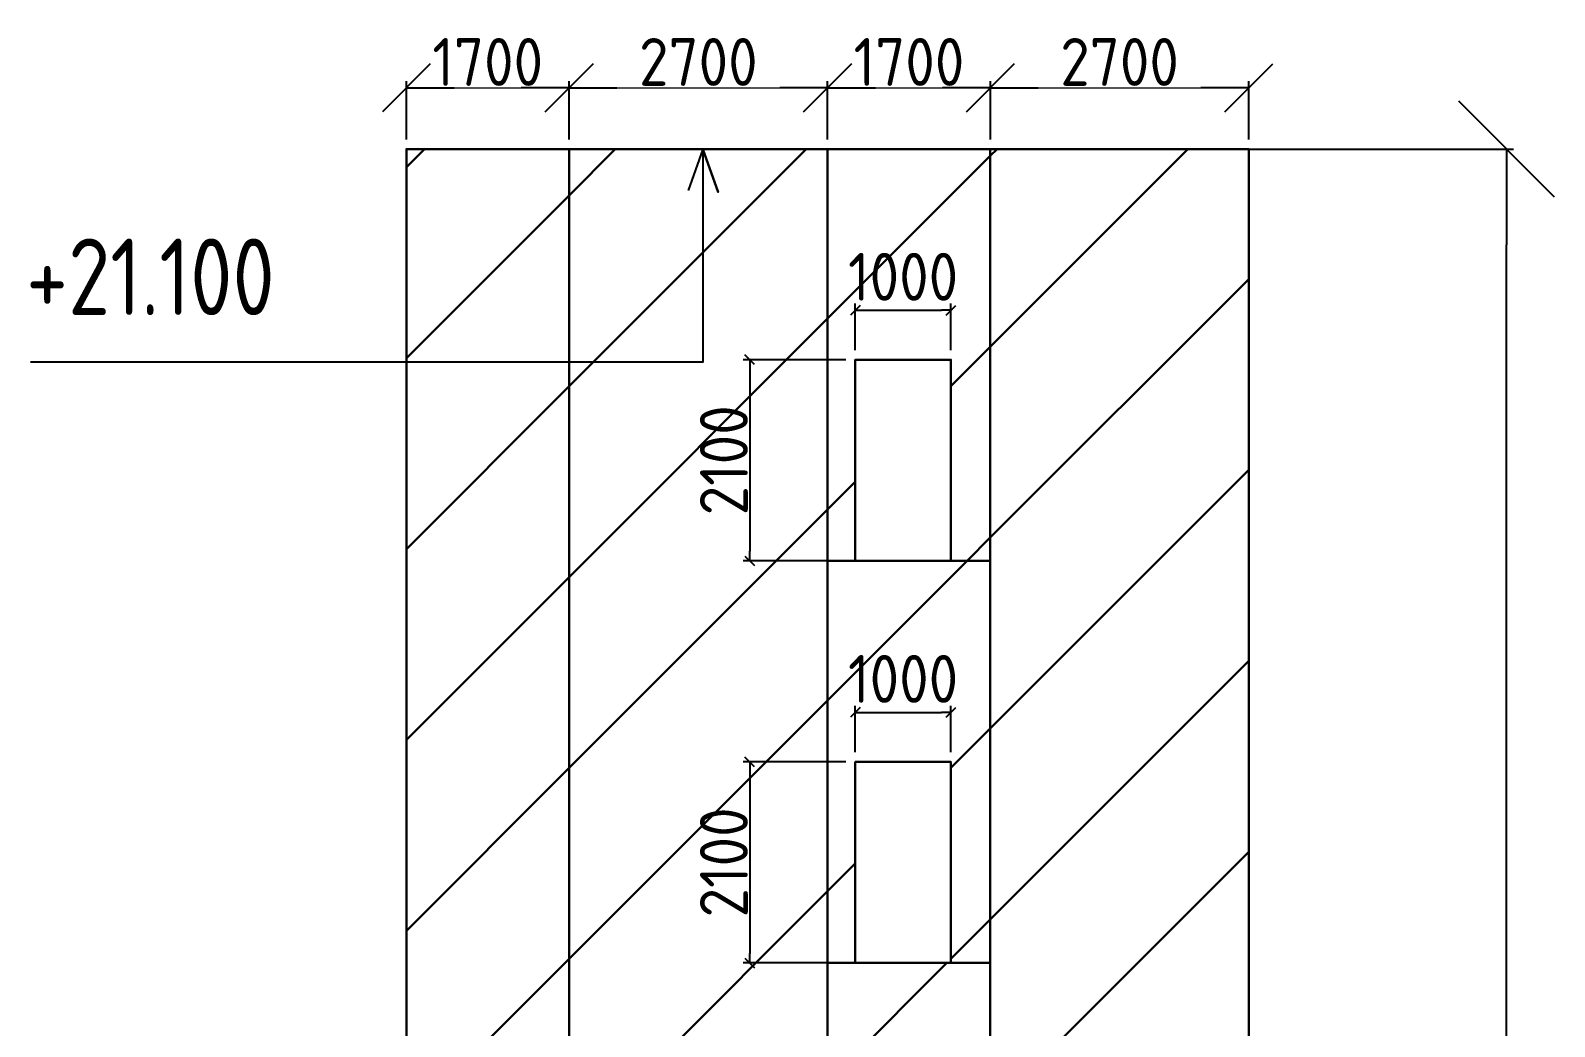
# Model space of a CAD drawing. Header units: millimetres. Extents: x -56773 to 221258, y -262288 to 26541.
# Drawn here: x 205339 to 221258, y -6541 to 3863 of the extents above; entities that cross this region are included whole.
import ezdxf

# ---------------------------------------------------------------- set-up
doc = ezdxf.new("R2010")
doc.units = ezdxf.units.MM
doc.layers.add('5.4) Шлифовка лиф шахт НЗ', color=6, linetype='Continuous', lineweight=60)
doc.styles.get("Standard").update_dxf_attribs({"font": 'ГОСТ тип А.ttf'})
doc.styles.add('СПДС', font='isocpeur.ttf', dxfattribs={"width": 0.9})
doc.dimstyles.new('Размера А3', dxfattribs={"dimtxt": 200, "dimasz": 100, "dimexe": 70, "dimexo": 100, "dimgap": 20, "dimtad": 1, "dimdec": 0, "dimrnd": 10, "dimzin": 0, "dimdsep": 46, "dimtxsty": 'СПДС', "dimblk": 'ARROWHEAD_6', "dimcen": 1, "dimclrd": 256, "dimclre": 256, "dimclrt": 256, "dimazin": 0, "dimtfac": 1, "dimtdec": 0, "dimtmove": 2, "dimatfit": 3, "dimfxl": 1, "dimtolj": 1, "dimtzin": 0, "dimarcsym": 0})
pattern_1 = [(45, (35380.2, 0), (-996.808, 996.808), [])]

# ---------------------------------------------------------------- blocks, each defined once
blk = doc.blocks.new('ARROWHEAD_6')
at = {"color": 0, "linetype": 'Continuous'}
for p, q in [((-0.5, -0.5), (0.5, 0.5)), ((0, 0), (-1, 0))]:
    blk.add_line(p, q, dxfattribs=at)
blk = doc.blocks.new('*D7072')
at = {"lineweight": -2, "transparency": 16777216}
for p, q in [((213765, 2623), (220828, 2623)), ((220758, -18677), (220758, 1623)), ((213765, -19677), (220828, -19677))]:
    blk.add_line(p, q, dxfattribs=at)
at = {"layer": 'Defpoints', "color": 0, "lineweight": 25, "transparency": 16777216}
for p in [(213665, 2623), (220758, 2623), (213665, -19677)]:
    blk.add_point(p, dxfattribs=at)
at = {"lineweight": -2, "transparency": 16777216, "xscale": 1000, "yscale": 1000, "zscale": 1000}
for p, rotation in [((220758, 2623), 90), ((220758, -19677), 270)]:
    blk.add_blockref('ARROWHEAD_6', p, dxfattribs=dict(at, rotation=rotation))
at = {"lineweight": 25, "transparency": 16777216, "insert": (220238, -8527), "char_height": 1000, "attachment_point": 5, "rotation": 90, "style": 'СПДС'}
blk.add_mtext('\\A1;22300', dxfattribs=at)
blk = doc.blocks.new('*D7083')
at = {"lineweight": -2, "transparency": 16777216}
for p, q in [((209265, 2723), (209265, 3334)), ((210965, 2723), (210965, 3334))]:
    blk.add_line(p, q, dxfattribs=at)
at = {"lineweight": 5, "transparency": 16777216}
blk.add_line((209765, 3264), (210465, 3264), dxfattribs=at)
at = {"layer": 'Defpoints', "color": 0, "lineweight": 25, "transparency": 16777216}
for p in [(210965, 3264), (209265, 2623), (210965, 2623)]:
    blk.add_point(p, dxfattribs=at)
at = {"lineweight": 5, "transparency": 16777216, "xscale": 500, "yscale": 500, "zscale": 500, "rotation": 180}
blk.add_blockref('ARROWHEAD_6', (209265, 3264), dxfattribs=at)
at = {"lineweight": 5, "transparency": 16777216, "xscale": 500, "yscale": 500, "zscale": 500}
blk.add_blockref('ARROWHEAD_6', (210965, 3264), dxfattribs=at)
at = {"lineweight": 25, "transparency": 16777216, "insert": (210115, 3534), "char_height": 500, "attachment_point": 5, "style": 'СПДС'}
blk.add_mtext('\\A1;1700', dxfattribs=at)
blk = doc.blocks.new('*D7084')
at = {"lineweight": -2, "transparency": 16777216}
for p, q in [((210965, 2723), (210965, 3334)), ((213665, 2723), (213665, 3334))]:
    blk.add_line(p, q, dxfattribs=at)
at = {"lineweight": 5, "transparency": 16777216}
blk.add_line((211465, 3264), (213165, 3264), dxfattribs=at)
at = {"layer": 'Defpoints', "color": 0, "lineweight": 25, "transparency": 16777216}
for p in [(213665, 3264), (210965, 2623), (213665, 2623)]:
    blk.add_point(p, dxfattribs=at)
at = {"lineweight": 5, "transparency": 16777216, "xscale": 500, "yscale": 500, "zscale": 500, "rotation": 180}
blk.add_blockref('ARROWHEAD_6', (210965, 3264), dxfattribs=at)
at = {"lineweight": 5, "transparency": 16777216, "xscale": 500, "yscale": 500, "zscale": 500}
blk.add_blockref('ARROWHEAD_6', (213665, 3264), dxfattribs=at)
at = {"lineweight": 25, "transparency": 16777216, "insert": (212315, 3534), "char_height": 500, "attachment_point": 5, "style": 'СПДС'}
blk.add_mtext('\\A1;2700', dxfattribs=at)
blk = doc.blocks.new('*D7085')
at = {"lineweight": -2, "transparency": 16777216}
for p, q in [((213665, 2723), (213665, 3334)), ((215365, 2723), (215365, 3334))]:
    blk.add_line(p, q, dxfattribs=at)
at = {"lineweight": 5, "transparency": 16777216}
blk.add_line((214165, 3264), (214865, 3264), dxfattribs=at)
at = {"layer": 'Defpoints', "color": 0, "lineweight": 25, "transparency": 16777216}
for p in [(215365, 3264), (213665, 2623), (215365, 2623)]:
    blk.add_point(p, dxfattribs=at)
at = {"lineweight": 5, "transparency": 16777216, "xscale": 500, "yscale": 500, "zscale": 500, "rotation": 180}
blk.add_blockref('ARROWHEAD_6', (213665, 3264), dxfattribs=at)
at = {"lineweight": 5, "transparency": 16777216, "xscale": 500, "yscale": 500, "zscale": 500}
blk.add_blockref('ARROWHEAD_6', (215365, 3264), dxfattribs=at)
at = {"lineweight": 25, "transparency": 16777216, "insert": (214515, 3534), "char_height": 500, "attachment_point": 5, "style": 'СПДС'}
blk.add_mtext('\\A1;1700', dxfattribs=at)
blk = doc.blocks.new('*D7086')
at = {"lineweight": -2, "transparency": 16777216}
for p, q in [((215365, 2723), (215365, 3334)), ((218065, 2723), (218065, 3334))]:
    blk.add_line(p, q, dxfattribs=at)
at = {"lineweight": 5, "transparency": 16777216}
blk.add_line((215865, 3264), (217565, 3264), dxfattribs=at)
at = {"layer": 'Defpoints', "color": 0, "lineweight": 25, "transparency": 16777216}
for p in [(218065, 3264), (215365, 2623), (218065, 2623)]:
    blk.add_point(p, dxfattribs=at)
at = {"lineweight": 5, "transparency": 16777216, "xscale": 500, "yscale": 500, "zscale": 500, "rotation": 180}
blk.add_blockref('ARROWHEAD_6', (215365, 3264), dxfattribs=at)
at = {"lineweight": 5, "transparency": 16777216, "xscale": 500, "yscale": 500, "zscale": 500}
blk.add_blockref('ARROWHEAD_6', (218065, 3264), dxfattribs=at)
at = {"lineweight": 25, "transparency": 16777216, "insert": (216715, 3534), "char_height": 500, "attachment_point": 5, "style": 'СПДС'}
blk.add_mtext('\\A1;2700', dxfattribs=at)
blk = doc.blocks.new('*D7102')
at = {"lineweight": -2, "transparency": 16777216}
for p, q in [((213854, 423), (212782, 423)), ((212852, 323), (212852, -1577)), ((213854, -1677), (212782, -1677))]:
    blk.add_line(p, q, dxfattribs=at)
at = {"layer": 'Defpoints', "color": 0, "lineweight": 25, "transparency": 16777216}
for p in [(213954, 423), (212852, -1677), (213954, -1677)]:
    blk.add_point(p, dxfattribs=at)
at = {"lineweight": -2, "transparency": 16777216, "xscale": 100, "yscale": 100, "zscale": 100}
for p, rotation in [((212852, 423), 90), ((212852, -1677), 270)]:
    blk.add_blockref('ARROWHEAD_6', p, dxfattribs=dict(at, rotation=rotation))
at = {"lineweight": 25, "transparency": 16777216, "insert": (212582, -627), "char_height": 500, "attachment_point": 5, "rotation": 90, "style": 'СПДС'}
blk.add_mtext('\\A1;2100', dxfattribs=at)
blk = doc.blocks.new('*D7103')
at = {"lineweight": -2, "transparency": 16777216}
for p, q in [((213954, 523), (213954, 1010)), ((214954, 523), (214954, 1010)), ((214054, 940), (214854, 940))]:
    blk.add_line(p, q, dxfattribs=at)
at = {"layer": 'Defpoints', "color": 0, "lineweight": 25, "transparency": 16777216}
for p in [(214954, 940), (213954, 423), (214954, 423)]:
    blk.add_point(p, dxfattribs=at)
at = {"lineweight": -2, "transparency": 16777216, "xscale": 100, "yscale": 100, "zscale": 100, "rotation": 180}
blk.add_blockref('ARROWHEAD_6', (213954, 940), dxfattribs=at)
at = {"lineweight": -2, "transparency": 16777216, "xscale": 100, "yscale": 100, "zscale": 100}
blk.add_blockref('ARROWHEAD_6', (214954, 940), dxfattribs=at)
at = {"lineweight": 25, "transparency": 16777216, "insert": (214454, 1290), "char_height": 500, "attachment_point": 5, "style": 'СПДС'}
blk.add_mtext('\\A1;1000', dxfattribs=at)
blk = doc.blocks.new('*D7087')
at = {"lineweight": -2, "transparency": 16777216}
for p, q in [((213854, -3777), (212782, -3777)), ((212852, -3877), (212852, -5777)), ((213854, -5877), (212782, -5877))]:
    blk.add_line(p, q, dxfattribs=at)
at = {"layer": 'Defpoints', "color": 0, "lineweight": 25, "transparency": 16777216}
for p in [(213954, -3777), (212852, -5877), (213954, -5877)]:
    blk.add_point(p, dxfattribs=at)
at = {"lineweight": -2, "transparency": 16777216, "xscale": 100, "yscale": 100, "zscale": 100}
for p, rotation in [((212852, -3777), 90), ((212852, -5877), 270)]:
    blk.add_blockref('ARROWHEAD_6', p, dxfattribs=dict(at, rotation=rotation))
at = {"lineweight": 25, "transparency": 16777216, "insert": (212582, -4827), "char_height": 500, "attachment_point": 5, "rotation": 90, "style": 'СПДС'}
blk.add_mtext('\\A1;2100', dxfattribs=at)
blk = doc.blocks.new('*D7088')
at = {"lineweight": -2, "transparency": 16777216}
for p, q in [((213954, -3677), (213954, -3190)), ((214054, -3260), (214854, -3260)), ((214954, -3677), (214954, -3190))]:
    blk.add_line(p, q, dxfattribs=at)
at = {"layer": 'Defpoints', "color": 0, "lineweight": 25, "transparency": 16777216}
for p in [(214954, -3260), (213954, -3777), (214954, -3777)]:
    blk.add_point(p, dxfattribs=at)
at = {"lineweight": -2, "transparency": 16777216, "xscale": 100, "yscale": 100, "zscale": 100, "rotation": 180}
blk.add_blockref('ARROWHEAD_6', (213954, -3260), dxfattribs=at)
at = {"lineweight": -2, "transparency": 16777216, "xscale": 100, "yscale": 100, "zscale": 100}
blk.add_blockref('ARROWHEAD_6', (214954, -3260), dxfattribs=at)
at = {"lineweight": 25, "transparency": 16777216, "insert": (214454, -2910), "char_height": 500, "attachment_point": 5, "style": 'СПДС'}
blk.add_mtext('\\A1;1000', dxfattribs=at)

msp = doc.modelspace()

# ---------------------------------------------------------------- hatches: boundary and pattern name
at = {"layer": '5.4) Шлифовка лиф шахт НЗ', "lineweight": 30, "transparency": 33554687}
h = msp.add_hatch(dxfattribs=at)
h.set_pattern_fill('ANSI31', color=256, scale=444)
h.set_pattern_definition(pattern_1)
h.paths.add_polyline_path([(210964.8437, 2623.0358), (209264.8437, 2623.0358), (209264.8437, -19676.9642), (210964.8437, -19676.9642)])
h = msp.add_hatch(dxfattribs=at)
h.set_pattern_fill('ANSI31', color=256, scale=444)
h.set_pattern_definition(pattern_1)
h.paths.add_polyline_path([(213664.8437, 2623.0358), (210964.8437, 2623.0358), (210964.8437, -19676.9642), (213664.8437, -19676.9642)])
h = msp.add_hatch(dxfattribs=at)
h.set_pattern_fill('ANSI31', color=256, scale=444)
h.set_pattern_definition(pattern_1)
h.paths.add_polyline_path([(215364.8437, 2623.0358), (213664.8437, 2623.0358), (213664.8437, -1676.9642), (213953.6263, -1676.9642), (213953.6263, 423.0358), (214953.6263, 423.0358), (214953.6263, -1676.9642), (215364.8437, -1676.9642)])
h = msp.add_hatch(dxfattribs=at)
h.set_pattern_fill('ANSI31', color=256, scale=444)
h.set_pattern_definition(pattern_1)
h.paths.add_polyline_path([(218064.8437, 2623.0358), (215364.8437, 2623.0358), (215364.8437, -19676.9642), (218064.8437, -19676.9642)])
h = msp.add_hatch(dxfattribs=at)
h.set_pattern_fill('ANSI31', color=256, scale=444)
h.set_pattern_definition(pattern_1)
h.paths.add_polyline_path([(215364.8437, -1676.9642), (213664.8437, -1676.9642), (213664.8437, -5876.9642), (213953.6263, -5876.9642), (213953.6263, -3776.9642), (214953.6263, -3776.9642), (214953.6263, -5876.9642), (215364.8437, -5876.9642)])
h = msp.add_hatch(dxfattribs=at)
h.set_pattern_fill('ANSI31', color=256, scale=444)
h.set_pattern_definition(pattern_1)
h.paths.add_polyline_path([(215364.8437, -5876.9642), (213664.8437, -5876.9642), (213664.8437, -10076.9642), (213953.6263, -10076.9642), (213953.6263, -7976.9642), (214953.6263, -7976.9642), (214953.6263, -10076.9642), (215364.8437, -10076.9642)])

# ---------------------------------------------------------------- linework, layer by layer
at = {"lineweight": 25}
for points in [[(212362.1008, 2623.0358), (212362.1008, 397.9702), (205339.7153, 397.9702)], [(212362.1008, 2623.0358), (212521.6949, 2173.1617), (212362.1008, 2623.0358), (212209.3272, 2192.7613)]]:
    msp.add_lwpolyline(points, dxfattribs=at)
at = {"lineweight": 30}
for points in [[(209264.8437, -19676.9642), (218064.8437, -19676.9642), (218064.8437, 2623.0358), (209264.8437, 2623.0358)], [(210964.8437, -19676.9642), (215364.8437, -19676.9642), (215364.8437, 2623.0358), (210964.8437, 2623.0358)], [(213664.8437, -19676.9642), (215364.8437, -19676.9642), (215364.8437, 2623.0358), (213664.8437, 2623.0358)], [(213953.6263, -1676.9642), (214953.6263, -1676.9642), (214953.6263, 423.0358), (213953.6263, 423.0358)], [(213953.6263, -5876.9642), (214953.6263, -5876.9642), (214953.6263, -3776.9642), (213953.6263, -3776.9642)]]:
    msp.add_lwpolyline(points, close=True, dxfattribs=at)
for points in [[(215364.8437, -1676.9642), (213664.8437, -1676.9642)], [(215364.8437, -5876.9642), (213664.8437, -5876.9642)]]:
    msp.add_lwpolyline(points, dxfattribs=at)

# ---------------------------------------------------------------- texts
at = {"lineweight": 25, "insert": (205292.7928, 1689.5329), "char_height": 800, "attachment_point": 1}
msp.add_mtext_dynamic_manual_height_columns('+21.100', width=7.595256, gutter_width=1, heights=[0], dxfattribs=at)

# ---------------------------------------------------------------- dimensions: what is measured, and where the dimension line sits
at = {"lineweight": 25}
for base, p1, p2, override, picture, middle in [((210964.8437, 3264.4375), (209264.8437, 2623.0358), (210964.8437, 2623.0358), {"dimtxt": 500, "dimasz": 500, "dimlwd": 5}, '*D7083', (210114.8437, 3534.4375)), ((213664.8437, 3264.4375), (210964.8437, 2623.0358), (213664.8437, 2623.0358), {"dimtxt": 500, "dimasz": 500, "dimlwd": 5}, '*D7084', (212314.8437, 3534.4375)), ((215364.8437, 3264.4375), (213664.8437, 2623.0358), (215364.8437, 2623.0358), {"dimtxt": 500, "dimasz": 500, "dimlwd": 5}, '*D7085', (214514.8437, 3534.4375)), ((218064.8437, 3264.4375), (215364.8437, 2623.0358), (218064.8437, 2623.0358), {"dimtxt": 500, "dimasz": 500, "dimlwd": 5}, '*D7086', (216714.8437, 3534.4375)), ((214953.6263, 940.4093), (213953.6263, 423.0358), (214953.6263, 423.0358), {"dimtxt": 500}, '*D7103', (214453.6263, 1290.4093)), ((214953.6263, -3259.5907), (213953.6263, -3776.9642), (214953.6263, -3776.9642), {"dimtxt": 500}, '*D7088', (214453.6263, -2909.5907))]:
    dim = msp.add_linear_dim(base=base, p1=p1, p2=p2, dimstyle='Размера А3', override=override, dxfattribs=at)
    dim.commit()
    dim.dimension.update_dxf_attribs({"geometry": picture, "text_midpoint": middle})
for base, p1, p2, override, picture, middle in [((220758.1811, 2623.0358), (213664.8437, -19676.9642), (213664.8437, 2623.0358), {"dimtxt": 1000, "dimasz": 1000}, '*D7072', (220238.1811, -8526.9642)), ((212851.5179, -1676.9642), (213953.6263, 423.0358), (213953.6263, -1676.9642), {"dimtxt": 500}, '*D7102', (212581.5179, -626.9642)), ((212851.5179, -5876.9642), (213953.6263, -3776.9642), (213953.6263, -5876.9642), {"dimtxt": 500}, '*D7087', (212581.5179, -4826.9642))]:
    dim = msp.add_linear_dim(base=base, p1=p1, p2=p2, angle=90, dimstyle='Размера А3', override=override, dxfattribs=at)
    dim.commit()
    dim.dimension.update_dxf_attribs({"geometry": picture, "text_midpoint": middle})

doc.saveas('drawing.dxf')
